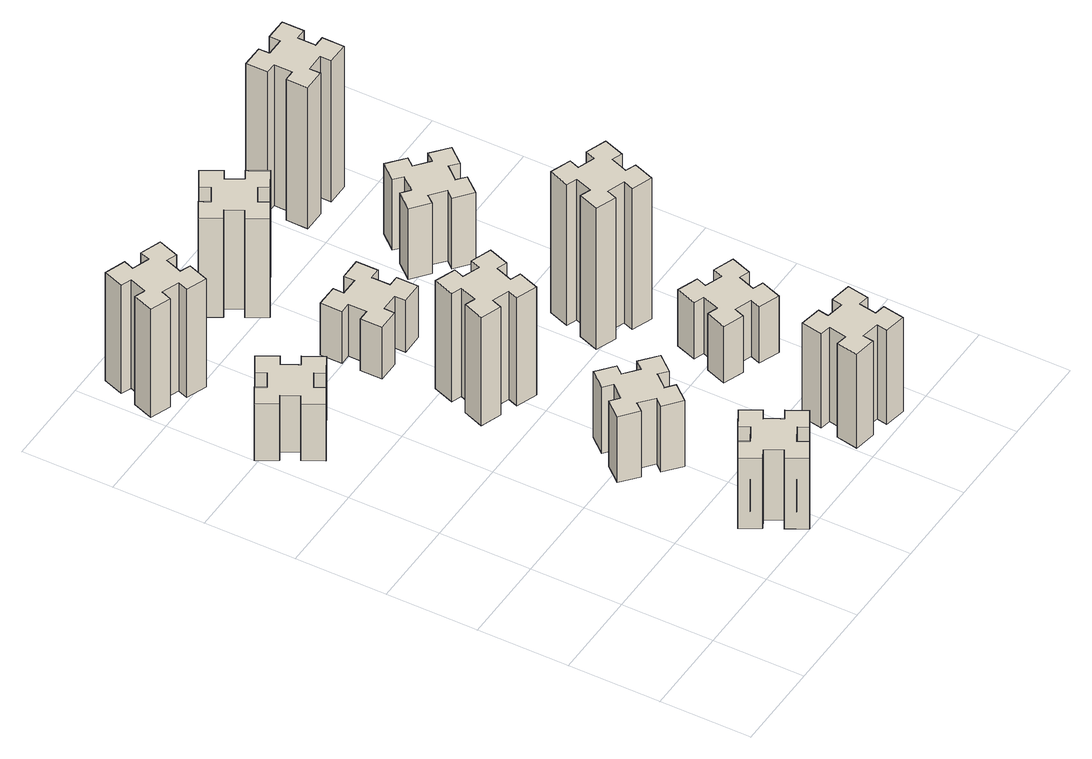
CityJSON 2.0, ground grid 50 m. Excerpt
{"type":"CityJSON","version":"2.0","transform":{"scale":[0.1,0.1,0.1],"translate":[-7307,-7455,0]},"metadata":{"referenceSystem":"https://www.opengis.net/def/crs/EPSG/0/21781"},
"CityObjects":{
"building1":{"type":"Building","attributes":{"class":"1000","function":"1000","usage":"1000","yearOfConstruction":2016,"roofType":"1000","measuredHeight":36,"storeysAboveGround":30,"storeysBelowGround":0},"geometry":[{"type":"Solid","lod":"1","boundaries":[[[[0,1,2,3,4,5,6,7,8,9,10,11,12,13,14,15,16,17,18,19]],[[17,16,20,21]],[[16,15,22,20]],[[15,14,23,22]],[[14,13,24,23]],[[13,12,25,24]],[[12,11,26,25]],[[11,10,27,26]],[[10,9,28,27]],[[9,8,29,28]],[[8,7,30,29]],[[7,6,31,30]],[[6,5,32,31]],[[5,4,33,32]],[[4,3,34,33]],[[3,2,35,34]],[[2,1,36,35]],[[1,0,37,36]],[[0,19,38,37]],[[19,18,39,38]],[[18,17,21,39]],[[24,25,26,27,28,29,30,31,32,33,34,35,36,37,38,39,21,20,22,23]]]]}]},
"building2":{"type":"Building","attributes":{"class":"1000","function":"1000","usage":"1000","yearOfConstruction":2016,"roofType":"1000","measuredHeight":45,"storeysAboveGround":30,"storeysBelowGround":0},"geometry":[{"type":"Solid","lod":"1","boundaries":[[[[40,41,42,43,44,45,46,47,48,49,50,51,52,53,54,55,56,57,58,59]],[[57,56,60,61]],[[56,55,62,60]],[[55,54,63,62]],[[54,53,64,63]],[[53,52,65,64]],[[52,51,66,65]],[[51,50,67,66]],[[50,49,68,67]],[[49,48,69,68]],[[48,47,70,69]],[[47,46,71,70]],[[46,45,72,71]],[[45,44,73,72]],[[44,43,74,73]],[[43,42,75,74]],[[42,41,76,75]],[[41,40,77,76]],[[40,59,78,77]],[[59,58,79,78]],[[58,57,61,79]],[[64,65,66,67,68,69,70,71,72,73,74,75,76,77,78,79,61,60,62,63]]]]}]},
"building3":{"type":"Building","attributes":{"class":"1000","function":"1000","usage":"1000","yearOfConstruction":2016,"roofType":"1000","measuredHeight":69,"storeysAboveGround":30,"storeysBelowGround":0},"geometry":[{"type":"Solid","lod":"1","boundaries":[[[[80,81,82,83,84,85,86,87,88,89,90,91,92,93,94,95,96,97,98,99]],[[97,96,100,101]],[[96,95,102,100]],[[95,94,103,102]],[[94,93,104,103]],[[93,92,105,104]],[[92,91,106,105]],[[91,90,107,106]],[[90,89,108,107]],[[89,88,109,108]],[[88,87,110,109]],[[87,86,111,110]],[[86,85,112,111]],[[85,84,113,112]],[[84,83,114,113]],[[83,82,115,114]],[[82,81,116,115]],[[81,80,117,116]],[[80,99,118,117]],[[99,98,119,118]],[[98,97,101,119]],[[104,105,106,107,108,109,110,111,112,113,114,115,116,117,118,119,101,100,102,103]]]]}]},
"building4":{"type":"Building","attributes":{"class":"1000","function":"1000","usage":"1000","yearOfConstruction":2016,"roofType":"1000","measuredHeight":42,"storeysAboveGround":30,"storeysBelowGround":0},"geometry":[{"type":"Solid","lod":"1","boundaries":[[[[120,121,122,123,124,125,126,127,128,129,130,131,132,133,134,135,136,137,138,139]],[[137,136,140,141]],[[136,135,142,140]],[[135,134,143,142]],[[134,133,144,143]],[[133,132,145,144]],[[132,131,146,145]],[[131,130,147,146]],[[130,129,148,147]],[[129,128,149,148]],[[128,127,150,149]],[[127,126,151,150]],[[126,125,152,151]],[[125,124,153,152]],[[124,123,154,153]],[[123,122,155,154]],[[122,121,156,155]],[[121,120,157,156]],[[120,139,158,157]],[[139,138,159,158]],[[138,137,141,159]],[[144,145,146,147,148,149,150,151,152,153,154,155,156,157,158,159,141,140,142,143]]]]}]},
"building5":{"type":"Building","attributes":{"class":"1000","function":"1000","usage":"1000","yearOfConstruction":2016,"roofType":"1000","measuredHeight":69,"storeysAboveGround":30,"storeysBelowGround":0},"geometry":[{"type":"Solid","lod":"1","boundaries":[[[[160,161,162,163,164,165,166,167,168,169,170,171,172,173,174,175,176,177,178,179]],[[177,176,180,181]],[[176,175,182,180]],[[175,174,183,182]],[[174,173,184,183]],[[173,172,185,184]],[[172,171,186,185]],[[171,170,187,186]],[[170,169,188,187]],[[169,168,189,188]],[[168,167,190,189]],[[167,166,191,190]],[[166,165,192,191]],[[165,164,193,192]],[[164,163,194,193]],[[163,162,195,194]],[[162,161,196,195]],[[161,160,197,196]],[[160,179,198,197]],[[179,178,199,198]],[[178,177,181,199]],[[184,185,186,187,188,189,190,191,192,193,194,195,196,197,198,199,181,180,182,183]]]]}]},
"building6":{"type":"Building","attributes":{"class":"1000","function":"1000","usage":"1000","yearOfConstruction":2016,"roofType":"1000","measuredHeight":33,"storeysAboveGround":30,"storeysBelowGround":0},"geometry":[{"type":"Solid","lod":"1","boundaries":[[[[200,201,202,203,204,205,206,207,208,209,210,211,212,213,214,215,216,217,218,219]],[[217,216,220,221]],[[216,215,222,220]],[[215,214,223,222]],[[214,213,224,223]],[[213,212,225,224]],[[212,211,226,225]],[[211,210,227,226]],[[210,209,228,227]],[[209,208,229,228]],[[208,207,230,229]],[[207,206,231,230]],[[206,205,232,231]],[[205,204,233,232]],[[204,203,234,233]],[[203,202,235,234]],[[202,201,236,235]],[[201,200,237,236]],[[200,219,238,237]],[[219,218,239,238]],[[218,217,221,239]],[[224,225,226,227,228,229,230,231,232,233,234,235,236,237,238,239,221,220,222,223]]]]}]},
"building7":{"type":"Building","attributes":{"class":"1000","function":"1000","usage":"1000","yearOfConstruction":2016,"roofType":"1000","measuredHeight":60,"storeysAboveGround":30,"storeysBelowGround":0},"geometry":[{"type":"Solid","lod":"1","boundaries":[[[[240,241,242,243,244,245,246,247,248,249,250,251,252,253,254,255,256,257,258,259]],[[257,256,260,261]],[[256,255,262,260]],[[255,254,263,262]],[[254,253,264,263]],[[253,252,265,264]],[[252,251,266,265]],[[251,250,267,266]],[[250,249,268,267]],[[249,248,269,268]],[[248,247,270,269]],[[247,246,271,270]],[[246,245,272,271]],[[245,244,273,272]],[[244,243,274,273]],[[243,242,275,274]],[[242,241,276,275]],[[241,240,277,276]],[[240,259,278,277]],[[259,258,279,278]],[[258,257,261,279]],[[264,265,266,267,268,269,270,271,272,273,274,275,276,277,278,279,261,260,262,263]]]]}]},
"building8":{"type":"Building","attributes":{"class":"1000","function":"1000","usage":"1000","yearOfConstruction":2016,"roofType":"1000","measuredHeight":63,"storeysAboveGround":30,"storeysBelowGround":0},"geometry":[{"type":"Solid","lod":"1","boundaries":[[[[280,281,282,283,284,285,286,287,288,289,290,291,292,293,294,295,296,297,298,299]],[[297,296,300,301]],[[296,295,302,300]],[[295,294,303,302]],[[294,293,304,303]],[[293,292,305,304]],[[292,291,306,305]],[[291,290,307,306]],[[290,289,308,307]],[[289,288,309,308]],[[288,287,310,309]],[[287,286,311,310]],[[286,285,312,311]],[[285,284,313,312]],[[284,283,314,313]],[[283,282,315,314]],[[282,281,316,315]],[[281,280,317,316]],[[280,299,318,317]],[[299,298,319,318]],[[298,297,301,319]],[[304,305,306,307,308,309,310,311,312,313,314,315,316,317,318,319,301,300,302,303]]]]}]},
"building9":{"type":"Building","attributes":{"class":"1000","function":"1000","usage":"1000","yearOfConstruction":2016,"roofType":"1000","measuredHeight":36,"storeysAboveGround":30,"storeysBelowGround":0},"geometry":[{"type":"Solid","lod":"1","boundaries":[[[[320,321,322,323,324,325,326,327,328,329,330,331,332,333,334,335,336,337,338,339]],[[337,336,340,341]],[[336,335,342,340]],[[335,334,343,342]],[[334,333,344,343]],[[333,332,345,344]],[[332,331,346,345]],[[331,330,347,346]],[[330,329,348,347]],[[329,328,349,348]],[[328,327,350,349]],[[327,326,351,350]],[[326,325,352,351]],[[325,324,353,352]],[[324,323,354,353]],[[323,322,355,354]],[[322,321,356,355]],[[321,320,357,356]],[[320,339,358,357]],[[339,338,359,358]],[[338,337,341,359]],[[344,345,346,347,348,349,350,351,352,353,354,355,356,357,358,359,341,340,342,343]]]]}]},
"building10":{"type":"Building","attributes":{"class":"1000","function":"1000","usage":"1000","yearOfConstruction":2016,"roofType":"1000","measuredHeight":90,"storeysAboveGround":30,"storeysBelowGround":0},"geometry":[{"type":"Solid","lod":"1","boundaries":[[[[360,361,362,363,364,365,366,367,368,369,370,371,372,373,374,375,376,377,378,379]],[[377,376,380,381]],[[376,375,382,380]],[[375,374,383,382]],[[374,373,384,383]],[[373,372,385,384]],[[372,371,386,385]],[[371,370,387,386]],[[370,369,388,387]],[[369,368,389,388]],[[368,367,390,389]],[[367,366,391,390]],[[366,365,392,391]],[[365,364,393,392]],[[364,363,394,393]],[[363,362,395,394]],[[362,361,396,395]],[[361,360,397,396]],[[360,379,398,397]],[[379,378,399,398]],[[378,377,381,399]],[[384,385,386,387,388,389,390,391,392,393,394,395,396,397,398,399,381,380,382,383]]]]}]},
"building11":{"type":"Building","attributes":{"class":"1000","function":"1000","usage":"1000","yearOfConstruction":2016,"roofType":"1000","measuredHeight":45,"storeysAboveGround":30,"storeysBelowGround":0},"geometry":[{"type":"Solid","lod":"1","boundaries":[[[[400,401,402,403,404,405,406,407,408,409,410,411,412,413,414,415,416,417,418,419]],[[417,416,420,421]],[[416,415,422,420]],[[415,414,423,422]],[[414,413,424,423]],[[413,412,425,424]],[[412,411,426,425]],[[411,410,427,426]],[[410,409,428,427]],[[409,408,429,428]],[[408,407,430,429]],[[407,406,431,430]],[[406,405,432,431]],[[405,404,433,432]],[[404,403,434,433]],[[403,402,435,434]],[[402,401,436,435]],[[401,400,437,436]],[[400,419,438,437]],[[419,418,439,438]],[[418,417,421,439]],[[424,425,426,427,428,429,430,431,432,433,434,435,436,437,438,439,421,420,422,423]]]]}]},
"building12":{"type":"Building","attributes":{"class":"1000","function":"1000","usage":"1000","yearOfConstruction":2016,"roofType":"1000","measuredHeight":90,"storeysAboveGround":30,"storeysBelowGround":0},"geometry":[{"type":"Solid","lod":"1","boundaries":[[[[440,441,442,443,444,445,446,447,448,449,450,451,452,453,454,455,456,457,458,459]],[[457,456,460,461]],[[456,455,462,460]],[[455,454,463,462]],[[454,453,464,463]],[[453,452,465,464]],[[452,451,466,465]],[[451,450,467,466]],[[450,449,468,467]],[[449,448,469,468]],[[448,447,470,469]],[[447,446,471,470]],[[446,445,472,471]],[[445,444,473,472]],[[444,443,474,473]],[[443,442,475,474]],[[442,441,476,475]],[[441,440,477,476]],[[440,459,478,477]],[[459,458,479,478]],[[458,457,461,479]],[[464,465,466,467,468,469,470,471,472,473,474,475,476,477,478,479,461,460,462,463]]]]}]}
},
"vertices":[
[356,2467,0],[306,2554,0],[358,2584,0],[298,2688,0],[194,2628,0],[224,2576,0],[137,2526,0],[107,2578,0],[3,2518,0],[63,2414,0],[115,2444,0],[165,2357,0],[113,2327,0],[173,2223,0],[277,2283,0],[247,2335,0],[334,2385,0],[364,2333,0],[468,2393,0],[408,2497,0],[334,2385,360],[364,2333,360],[247,2335,360],[277,2283,360],[173,2223,360],[113,2327,360],[165,2357,360],[115,2444,360],[63,2414,360],[3,2518,360],[107,2578,360],[137,2526,360],[224,2576,360],[194,2628,360],[298,2688,360],[358,2584,360],[306,2554,360],[356,2467,360],[408,2497,360],[468,2393,360],
[855,224,0],[905,137,0],[853,107,0],[913,3,0],[1017,63,0],[987,115,0],[1074,165,0],[1104,113,0],[1208,173,0],[1148,277,0],[1096,247,0],[1046,334,0],[1098,364,0],[1038,468,0],[934,408,0],[964,356,0],[877,306,0],[847,358,0],[743,298,0],[803,194,0],[877,306,450],[847,358,450],[964,356,450],[934,408,450],[1038,468,450],[1098,364,450],[1046,334,450],[1096,247,450],[1148,277,450],[1208,173,450],[1104,113,450],[1074,165,450],[987,115,450],[1017,63,450],[913,3,450],[853,107,450],[905,137,450],[855,224,450],[803,194,450],[743,298,450],
[149,3280,0],[115,3186,0],[59,3207,0],[17,3094,0],[130,3053,0],[151,3109,0],[245,3075,0],[224,3019,0],[337,2977,0],[378,3090,0],[322,3111,0],[356,3205,0],[412,3184,0],[453,3297,0],[340,3338,0],[320,3282,0],[226,3316,0],[247,3372,0],[134,3413,0],[93,3300,0],[226,3316,690],[247,3372,690],[320,3282,690],[340,3338,690],[453,3297,690],[412,3184,690],[356,3205,690],[322,3111,690],[378,3090,690],[337,2977,690],[224,3019,690],[245,3075,690],[151,3109,690],[130,3053,690],[17,3094,690],[59,3207,690],[115,3186,690],[149,3280,690],[93,3300,690],[134,3413,690],
[1027,866,0],[1092,943,0],[1138,904,0],[1215,996,0],[1123,1073,0],[1084,1027,0],[1008,1092,0],[1046,1138,0],[954,1215,0],[877,1123,0],[923,1084,0],[859,1008,0],[813,1046,0],[736,954,0],[828,877,0],[866,923,0],[943,859,0],[904,813,0],[996,736,0],[1073,828,0],[943,859,420],[904,813,420],[866,923,420],[828,877,420],[736,954,420],[813,1046,420],[859,1008,420],[923,1084,420],[877,1123,420],[954,1215,420],[1046,1138,420],[1008,1092,420],[1084,1027,420],[1123,1073,420],[1215,996,420],[1138,904,420],[1092,943,420],[1027,866,420],[1073,828,420],[996,736,420],
[1062,1731,0],[1096,1825,0],[1152,1804,0],[1193,1917,0],[1080,1958,0],[1060,1902,0],[966,1936,0],[987,1992,0],[874,2033,0],[833,1920,0],[889,1900,0],[855,1806,0],[799,1827,0],[757,1714,0],[870,1673,0],[891,1729,0],[985,1695,0],[964,1639,0],[1077,1597,0],[1118,1710,0],[985,1695,690],[964,1639,690],[891,1729,690],[870,1673,690],[757,1714,690],[799,1827,690],[855,1806,690],[889,1900,690],[833,1920,690],[874,2033,690],[987,1992,690],[966,1936,690],[1060,1902,690],[1080,1958,690],[1193,1917,690],[1152,1804,690],[1096,1825,690],[1062,1731,690],[1118,1710,690],[1077,1597,690],
[925,2345,0],[1025,2345,0],[1025,2285,0],[1145,2285,0],[1145,2405,0],[1085,2405,0],[1085,2505,0],[1145,2505,0],[1145,2625,0],[1025,2625,0],[1025,2565,0],[925,2565,0],[925,2625,0],[805,2625,0],[805,2505,0],[865,2505,0],[865,2405,0],[805,2405,0],[805,2285,0],[925,2285,0],[865,2405,330],[805,2405,330],[865,2505,330],[805,2505,330],[805,2625,330],[925,2625,330],[925,2565,330],[1025,2565,330],[1025,2625,330],[1145,2625,330],[1145,2505,330],[1085,2505,330],[1085,2405,330],[1145,2405,330],[1145,2285,330],[1025,2285,330],[1025,2345,330],[925,2345,330],[925,2285,330],[805,2285,330],
[1815,167,0],[1832,265,0],[1891,255,0],[1912,373,0],[1794,394,0],[1784,335,0],[1685,352,0],[1696,411,0],[1577,432,0],[1557,314,0],[1616,304,0],[1598,205,0],[1539,216,0],[1518,97,0],[1637,77,0],[1647,136,0],[1745,118,0],[1735,59,0],[1853,38,0],[1874,157,0],[1745,118,600],[1735,59,600],[1647,136,600],[1637,77,600],[1518,97,600],[1539,216,600],[1598,205,600],[1616,304,600],[1557,314,600],[1577,432,600],[1696,411,600],[1685,352,600],[1784,335,600],[1794,394,600],[1912,373,600],[1891,255,600],[1832,265,600],[1815,167,600],[1874,157,600],[1853,38,600],
[1096,3207,0],[1046,3294,0],[1098,3324,0],[1038,3428,0],[934,3368,0],[964,3316,0],[877,3266,0],[847,3318,0],[743,3258,0],[803,3154,0],[855,3184,0],[905,3097,0],[853,3067,0],[913,2963,0],[1017,3023,0],[987,3075,0],[1074,3125,0],[1104,3073,0],[1208,3133,0],[1148,3237,0],[1074,3125,630],[1104,3073,630],[987,3075,630],[1017,3023,630],[913,2963,630],[853,3067,630],[905,3097,630],[855,3184,630],[803,3154,630],[743,3258,630],[847,3318,630],[877,3266,630],[964,3316,630],[934,3368,630],[1038,3428,630],[1098,3324,630],[1046,3294,630],[1096,3207,630],[1148,3237,630],[1208,3133,630],
[1731,889,0],[1825,855,0],[1804,799,0],[1917,757,0],[1958,870,0],[1902,891,0],[1936,985,0],[1992,964,0],[2033,1077,0],[1920,1118,0],[1900,1062,0],[1806,1096,0],[1827,1152,0],[1714,1193,0],[1673,1080,0],[1729,1060,0],[1695,966,0],[1639,987,0],[1597,874,0],[1710,833,0],[1695,966,360],[1639,987,360],[1729,1060,360],[1673,1080,360],[1714,1193,360],[1827,1152,360],[1806,1096,360],[1900,1062,360],[1920,1118,360],[2033,1077,360],[1992,964,360],[1936,985,360],[1902,891,360],[1958,870,360],[1917,757,360],[1804,799,360],[1825,855,360],[1731,889,360],[1710,833,360],[1597,874,360],
[1800,1702,0],[1706,1736,0],[1727,1792,0],[1614,1833,0],[1573,1720,0],[1629,1700,0],[1595,1606,0],[1539,1627,0],[1497,1514,0],[1610,1473,0],[1631,1529,0],[1725,1495,0],[1704,1439,0],[1817,1397,0],[1858,1510,0],[1802,1531,0],[1836,1625,0],[1892,1604,0],[1933,1717,0],[1820,1758,0],[1836,1625,900],[1892,1604,900],[1802,1531,900],[1858,1510,900],[1817,1397,900],[1704,1439,900],[1725,1495,900],[1631,1529,900],[1610,1473,900],[1497,1514,900],[1539,1627,900],[1595,1606,900],[1629,1700,900],[1573,1720,900],[1614,1833,900],[1727,1792,900],[1706,1736,900],[1800,1702,900],[1820,1758,900],[1933,1717,900],
[1824,2607,0],[1748,2672,0],[1786,2718,0],[1694,2795,0],[1617,2703,0],[1663,2664,0],[1599,2588,0],[1553,2626,0],[1476,2534,0],[1568,2457,0],[1606,2503,0],[1683,2439,0],[1644,2393,0],[1736,2316,0],[1813,2408,0],[1767,2446,0],[1832,2523,0],[1878,2484,0],[1955,2576,0],[1863,2653,0],[1832,2523,450],[1878,2484,450],[1767,2446,450],[1813,2408,450],[1736,2316,450],[1644,2393,450],[1683,2439,450],[1606,2503,450],[1568,2457,450],[1476,2534,450],[1553,2626,450],[1599,2588,450],[1663,2664,450],[1617,2703,450],[1694,2795,450],[1786,2718,450],[1748,2672,450],[1824,2607,450],[1863,2653,450],[1955,2576,450],
[1665,3185,0],[1765,3185,0],[1765,3125,0],[1885,3125,0],[1885,3245,0],[1825,3245,0],[1825,3345,0],[1885,3345,0],[1885,3465,0],[1765,3465,0],[1765,3405,0],[1665,3405,0],[1665,3465,0],[1545,3465,0],[1545,3345,0],[1605,3345,0],[1605,3245,0],[1545,3245,0],[1545,3125,0],[1665,3125,0],[1605,3245,900],[1545,3245,900],[1605,3345,900],[1545,3345,900],[1545,3465,900],[1665,3465,900],[1665,3405,900],[1765,3405,900],[1765,3465,900],[1885,3465,900],[1885,3345,900],[1825,3345,900],[1825,3245,900],[1885,3245,900],[1885,3125,900],[1765,3125,900],[1765,3185,900],[1665,3185,900],[1665,3125,900],[1545,3125,900]
]}
